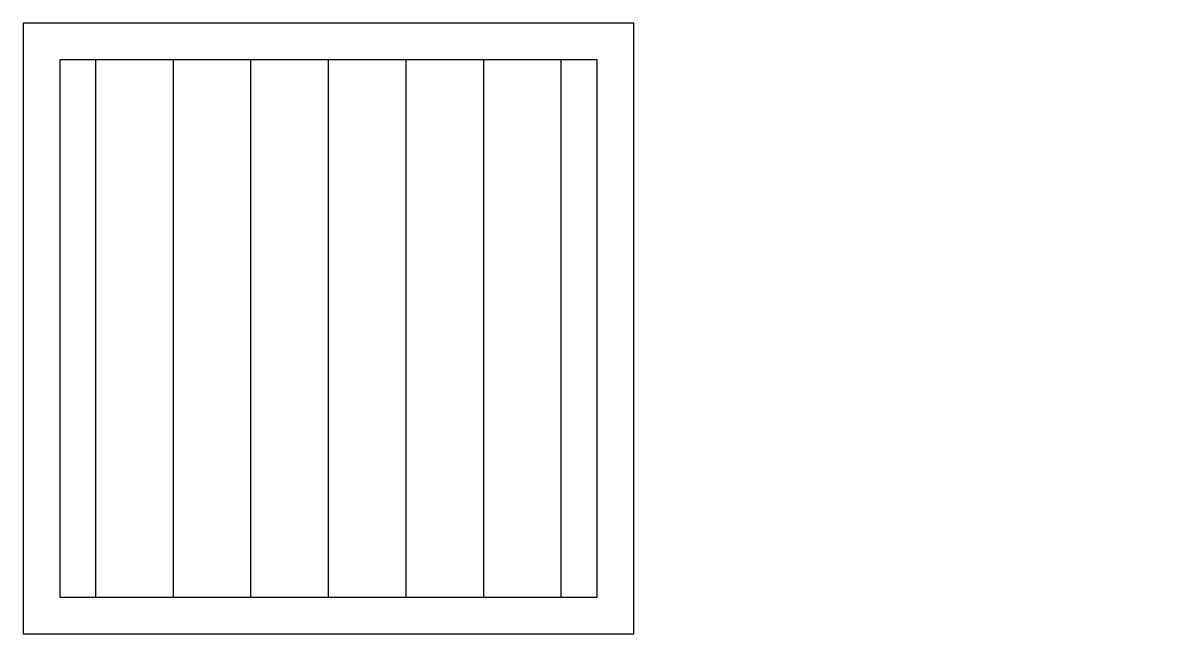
# Model space of a CAD drawing. Header units: millimetres. Extents: x -10196.968 to -10196.023, y -374.18 to -373.68.
import ezdxf

# ---------------------------------------------------------------- set-up
doc = ezdxf.new("R2010")
doc.units = ezdxf.units.MM
doc.layers.add('Tub_esgoto_símbolos', color=2, linetype='Continuous')

msp = doc.modelspace()

# ---------------------------------------------------------------- hatches: boundary and pattern name
at = {"layer": 'Tub_esgoto_símbolos'}
h = msp.add_hatch(dxfattribs=at)
h.set_pattern_fill('ANSI31', color=1, scale=0.02, angle=45, style=0)
h.set_pattern_definition([(90, (-0.014656, 6e-14), (-0.0635, 7e-18), [])])
h.paths.add_polyline_path([(-10196.95231, -373.70959), (-10196.95231, -374.14959), (-10196.51231, -374.14959), (-10196.51231, -373.70959)])
h.paths.add_polyline_path([(-10196.47558, -374.06281), (-10196.0232, -374.06281), (-10196.0232, -373.76281), (-10196.47558, -373.76281)], flags=9)

# ---------------------------------------------------------------- linework, layer by layer
at = {"layer": 'Tub_esgoto_símbolos', "color": 3}
msp.add_lwpolyline([(-10196.96766, -374.17959), (-10196.46766, -374.17959), (-10196.46766, -373.67959), (-10196.96766, -373.67959)], close=True, dxfattribs=at)
at = {"layer": 'Tub_esgoto_símbolos', "color": 1}
msp.add_lwpolyline([(-10196.93766, -374.14959), (-10196.49766, -374.14959), (-10196.49766, -373.70959), (-10196.93766, -373.70959)], close=True, dxfattribs=at)

doc.saveas('drawing.dxf')
